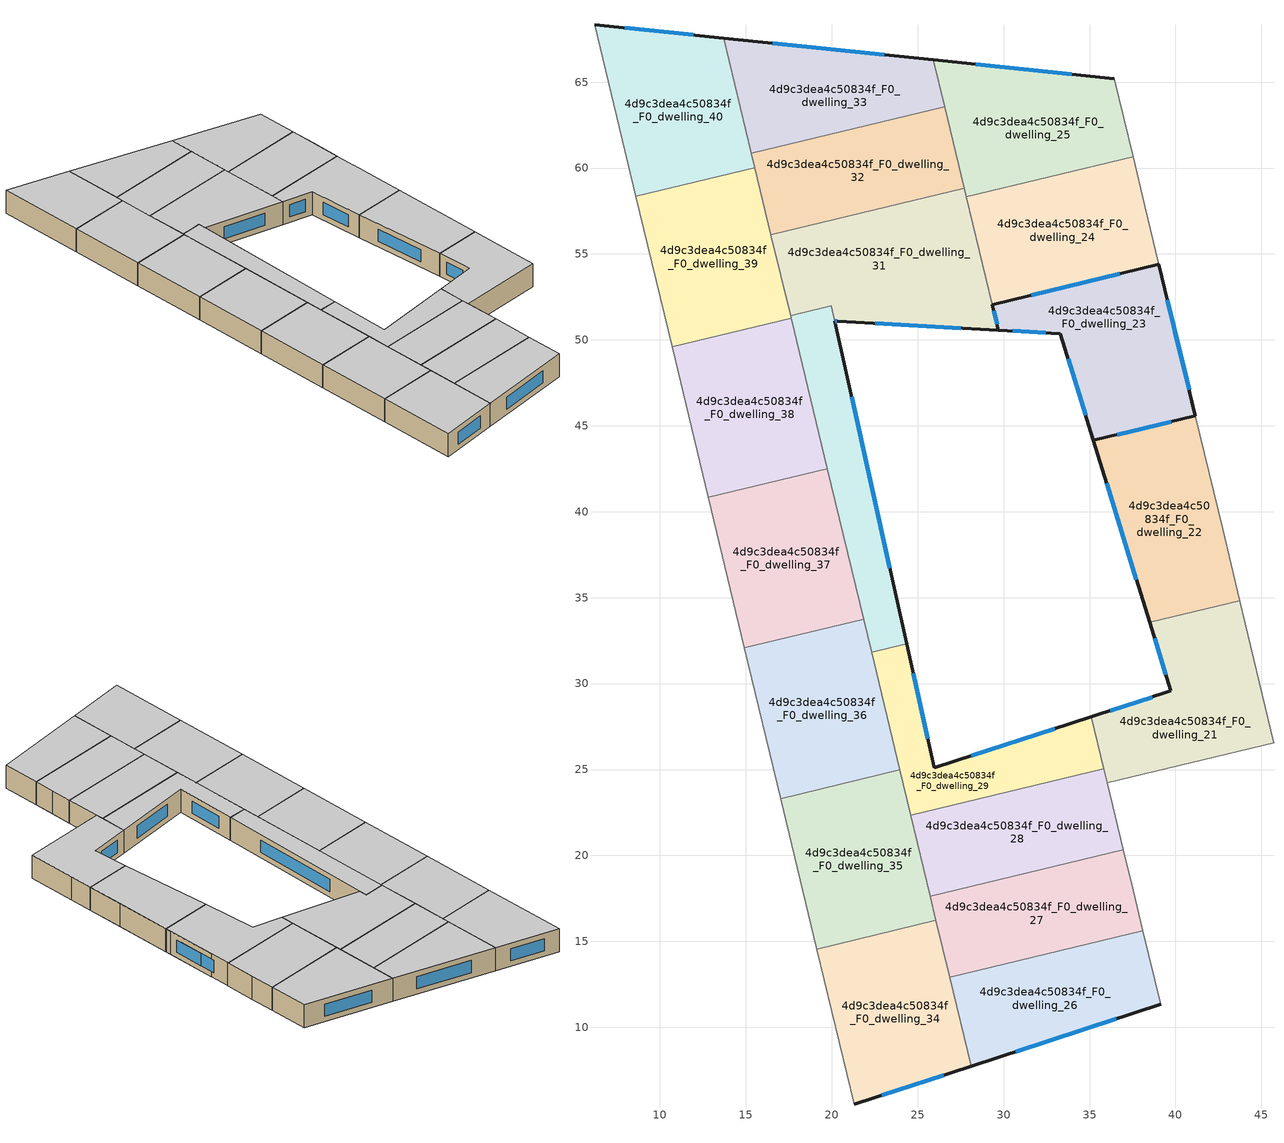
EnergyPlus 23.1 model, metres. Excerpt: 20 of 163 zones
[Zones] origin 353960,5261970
4d9c3dea4c50834f_F0_dwelling_21
 floor ground (EU_floor_Construction): 43.75,34.83 45.73,26.57 36.03,24.23 35.11,28.07 39.72,29.57 38.49,33.57 z0
 wall outside (EU_wall_Construction): 38.49,33.57 39.72,29.57 35.11,28.07 z0:3
 wall to 4d9c3dea4c50834f_F0_dwelling_22 (EU_wall_Construction): 43.75,34.83 38.49,33.57 z0:3
 wall to 4d9c3dea4c50834f_F0_dwelling_13 (EU_wall_Construction): 45.73,26.57 44.39,32.14 z0:3
 wall to 4d9c3dea4c50834f_F0_dwelling_20 (EU_wall_Construction): 36.03,24.23 45.73,26.57 z0:3
 wall to 4d9c3dea4c50834f_F0_dwelling_29 (EU_wall_Construction): 35.11,28.07 35.84,25.05 z0:3
 wall to 4d9c3dea4c50834f_F0_dwelling_14 (EU_wall_Construction): 44.39,32.14 43.75,34.83 z0:3
 wall to 4d9c3dea4c50834f_F0_dwelling_28 (EU_wall_Construction): 35.84,25.05 36.03,24.23 z0:3
 window (EU_Window_Construction): 38.64,29.22 36.2,28.42 / 38.78,32.63 39.44,30.51 z0.7:2.3
 ceiling to 4d9c3dea4c50834f_F1_dwelling_21 (EU_floor_Construction): 45.73,26.57 43.75,34.83 38.49,33.57 39.72,29.57 35.11,28.07 36.03,24.23 z3
4d9c3dea4c50834f_F0_dwelling_22
 floor ground (EU_floor_Construction): 41.16,45.58 43.75,34.83 38.49,33.57 35.22,44.15 z0
 wall outside (EU_wall_Construction): 41.16,45.58 35.22,44.15 38.49,33.57 z0:3
 wall to 4d9c3dea4c50834f_F0_dwelling_14 (EU_wall_Construction): 43.75,34.83 42.74,39 z0:3
 wall to 4d9c3dea4c50834f_F0_dwelling_15 (EU_wall_Construction): 42.74,39 41.16,45.58 z0:3
 window (EU_Window_Construction): 35.99,41.66 37.72,36.05 / 39.77,45.24 36.62,44.48 z0.7:2.3
 ceiling to 4d9c3dea4c50834f_F1_dwelling_22 (EU_floor_Construction): 43.75,34.83 41.16,45.58 35.22,44.15 38.49,33.57 z3
4d9c3dea4c50834f_F0_dwelling_23
 floor ground (EU_floor_Construction): 39.04,54.39 41.14,45.67 39.61,52.03 41.16,45.58 35.22,44.15 33.3,50.37 29.7,50.57 29.34,52.06 z0
 wall outside (EU_wall_Construction): 41.14,45.67 39.04,54.39 29.34,52.06 29.7,50.57 33.3,50.37 35.22,44.15 41.16,45.58 39.61,52.03 z0:3
 wall to 4d9c3dea4c50834f_F0_dwelling_15 (EU_wall_Construction): 41.14,45.67 41,46.26 z0:3
 wall to 4d9c3dea4c50834f_F0_dwelling_18 (EU_wall_Construction): 41,46.26 39.61,52.03 z0:3
 window (EU_Window_Construction): 36.62,44.48 39.77,45.24 / 40.8,47.09 39.97,50.52 / 40.64,47.72 39.53,52.34 / 36.76,53.84 31.62,52.61 / 29.42,51.71 29.61,50.92 / 30.54,50.52 32.46,50.42 / 33.75,48.91 34.77,45.61 z0.7:2.3
 ceiling to 4d9c3dea4c50834f_F1_dwelling_23 (EU_floor_Construction): 41.16,45.58 39.61,52.03 41.14,45.67 39.04,54.39 29.34,52.06 29.7,50.57 33.3,50.37 35.22,44.15 z3
4d9c3dea4c50834f_F0_dwelling_24
 floor ground (EU_floor_Construction): 37.53,60.65 39.04,54.39 29.34,52.06 27.83,58.32 z0
 wall outside (EU_wall_Construction): 29.34,52.06 39.04,54.39 z0:3
 wall to 4d9c3dea4c50834f_F0_dwelling_25 (EU_wall_Construction): 37.53,60.65 27.83,58.32 z0:3
 wall to 4d9c3dea4c50834f_F0_dwelling_17 (EU_wall_Construction): 39.04,54.39 38.22,57.8 z0:3
 wall to 4d9c3dea4c50834f_F0_dwelling_31 (EU_wall_Construction): 27.83,58.32 29.34,52.06 z0:3
 wall to 4d9c3dea4c50834f_F0_dwelling_18 (EU_wall_Construction): 38.22,57.8 37.53,60.65 z0:3
 window (EU_Window_Construction): 31.62,52.61 36.76,53.84 z0.7:2.3
 ceiling to 4d9c3dea4c50834f_F1_dwelling_24 (EU_floor_Construction): 39.04,54.39 37.53,60.65 27.83,58.32 29.34,52.06 z3
4d9c3dea4c50834f_F0_dwelling_25
 floor ground (EU_floor_Construction): 36.44,65.2 37.53,60.65 27.83,58.32 25.92,66.29 z0
 wall outside (EU_wall_Construction): 36.44,65.2 25.92,66.29 z0:3
 wall to 4d9c3dea4c50834f_F0_dwelling_18 (EU_wall_Construction): 37.53,60.65 36.44,65.2 z0:3
 wall to 4d9c3dea4c50834f_F0_dwelling_32 (EU_wall_Construction): 26.57,63.56 27.71,58.83 z0:3
 wall to 4d9c3dea4c50834f_F0_dwelling_33 (EU_wall_Construction): 25.92,66.29 26.57,63.56 z0:3
 wall to 4d9c3dea4c50834f_F0_dwelling_31 (EU_wall_Construction): 27.71,58.83 27.83,58.32 z0:3
 window (EU_Window_Construction): 33.97,65.46 28.39,66.04 z0.7:2.3
 ceiling to 4d9c3dea4c50834f_F1_dwelling_25 (EU_floor_Construction): 37.53,60.65 36.44,65.2 25.92,66.29 27.83,58.32 z3
4d9c3dea4c50834f_F0_dwelling_26
 floor ground (EU_floor_Construction): 38.11,15.61 39.14,11.33 28.11,7.73 26.86,12.9 z0
 wall outside (EU_wall_Construction): 28.11,7.73 39.14,11.33 z0:3
 wall to 4d9c3dea4c50834f_F0_dwelling_27 (EU_wall_Construction): 38.11,15.61 26.86,12.9 z0:3
 wall to 4d9c3dea4c50834f_F0_dwelling_19 (EU_wall_Construction): 39.14,11.33 38.11,15.61 z0:3
 wall to 4d9c3dea4c50834f_F0_dwelling_34 (EU_wall_Construction): 26.86,12.9 28.11,7.73 z0:3
 window (EU_Window_Construction): 30.7,8.57 36.55,10.48 z0.7:2.3
 ceiling to 4d9c3dea4c50834f_F1_dwelling_26 (EU_floor_Construction): 39.14,11.33 38.11,15.61 26.86,12.9 28.11,7.73 z3
4d9c3dea4c50834f_F0_dwelling_27
 floor ground (EU_floor_Construction): 36.97,20.33 38.11,15.61 26.86,12.9 25.72,17.62 z0
 wall to 4d9c3dea4c50834f_F0_dwelling_28 (EU_wall_Construction): 36.97,20.33 25.72,17.62 z0:3
 wall to 4d9c3dea4c50834f_F0_dwelling_35 (EU_wall_Construction): 25.72,17.62 26.06,16.22 z0:3
 wall to 4d9c3dea4c50834f_F0_dwelling_19 (EU_wall_Construction): 38.11,15.61 37.54,17.97 z0:3
 wall to 4d9c3dea4c50834f_F0_dwelling_34 (EU_wall_Construction): 26.06,16.22 26.86,12.9 z0:3
 wall to 4d9c3dea4c50834f_F0_dwelling_20 (EU_wall_Construction): 37.54,17.97 36.97,20.33 z0:3
 ceiling to 4d9c3dea4c50834f_F1_dwelling_27 (EU_floor_Construction): 38.11,15.61 36.97,20.33 25.72,17.62 26.86,12.9 z3
4d9c3dea4c50834f_F0_dwelling_28
 floor ground (EU_floor_Construction): 35.84,25.05 36.97,20.33 25.72,17.62 24.59,22.35 z0
 wall to 4d9c3dea4c50834f_F0_dwelling_29 (EU_wall_Construction): 35.84,25.05 24.59,22.35 z0:3
 wall to 4d9c3dea4c50834f_F0_dwelling_20 (EU_wall_Construction): 36.97,20.33 36.03,24.23 z0:3
 wall to 4d9c3dea4c50834f_F0_dwelling_35 (EU_wall_Construction): 24.59,22.35 25.72,17.62 z0:3
 ceiling to 4d9c3dea4c50834f_F1_dwelling_28 (EU_floor_Construction): 36.97,20.33 35.84,25.05 24.59,22.35 25.72,17.62 z3
4d9c3dea4c50834f_F0_dwelling_29
 floor ground (EU_floor_Construction): 35.11,28.07 35.84,25.05 24.59,22.35 22.31,31.81 24.35,32.3 25.96,25.09 z0
 wall outside (EU_wall_Construction): 35.11,28.07 25.96,25.09 24.35,32.3 z0:3
 wall to 4d9c3dea4c50834f_F0_dwelling_30 (EU_wall_Construction): 24.35,32.3 22.31,31.81 z0:3
 wall to 4d9c3dea4c50834f_F0_dwelling_36 (EU_wall_Construction): 22.31,31.81 23.96,24.98 z0:3
 wall to 4d9c3dea4c50834f_F0_dwelling_35 (EU_wall_Construction): 23.96,24.98 24.59,22.35 z0:3
 window (EU_Window_Construction): 25.58,26.78 24.73,30.61 / 32.96,27.37 28.11,25.79 z0.7:2.3
 ceiling to 4d9c3dea4c50834f_F1_dwelling_29 (EU_floor_Construction): 35.84,25.05 35.11,28.07 25.96,25.09 24.35,32.3 22.31,31.81 24.59,22.35 z3
4d9c3dea4c50834f_F0_dwelling_30
 floor ground (EU_floor_Construction): 19.98,51.98 24.35,32.3 22.31,31.81 17.6,51.41 18.15,51.54 18.19,51.55 z0
 wall outside (EU_wall_Construction): 24.35,32.3 20.18,51.09 z0:3
 wall to 4d9c3dea4c50834f_F0_dwelling_31 (EU_wall_Construction): 20.18,51.1 19.98,51.98 18.19,51.55 18.15,51.54 17.6,51.41 z0:3
 wall to 4d9c3dea4c50834f_F0_dwelling_38 (EU_wall_Construction): 17.63,51.27 19.74,42.5 z0:3
 wall to 4d9c3dea4c50834f_F0_dwelling_37 (EU_wall_Construction): 19.74,42.5 21.85,33.74 z0:3
 wall to 4d9c3dea4c50834f_F0_dwelling_39 (EU_wall_Construction): 17.6,51.41 17.63,51.27 z0:3
 wall to 4d9c3dea4c50834f_F0_dwelling_36 (EU_wall_Construction): 21.85,33.74 22.31,31.81 z0:3
 window (EU_Window_Construction): 23.37,36.72 21.16,46.68 z0.7:2.3
 ceiling to 4d9c3dea4c50834f_F1_dwelling_30 (EU_floor_Construction): 24.35,32.3 19.98,51.98 18.19,51.55 18.15,51.54 17.6,51.41 22.31,31.81 z3
4d9c3dea4c50834f_F0_dwelling_31
 floor ground (EU_floor_Construction): 27.71,58.83 29.7,50.57 20.33,51.09 20.18,51.1 19.98,51.98 17.6,51.41 16.46,56.13 z0
 wall outside (EU_wall_Construction): 20.18,51.1 20.33,51.09 29.7,50.57 29.34,52.06 z0:3
 wall to 4d9c3dea4c50834f_F0_dwelling_32 (EU_wall_Construction): 27.71,58.83 16.46,56.13 z0:3
 wall to 4d9c3dea4c50834f_F0_dwelling_39 (EU_wall_Construction): 16.46,56.13 17.6,51.41 z0:3
 window (EU_Window_Construction): 22.53,50.97 27.5,50.69 / 20.21,51.1 20.3,51.09 / 29.61,50.92 29.42,51.71 z0.7:2.3
 ceiling to 4d9c3dea4c50834f_F1_dwelling_31 (EU_floor_Construction): 29.7,50.57 27.71,58.83 16.46,56.13 17.6,51.41 19.98,51.98 20.18,51.1 20.33,51.09 z3
4d9c3dea4c50834f_F0_dwelling_32
 floor ground (EU_floor_Construction): 26.57,63.56 27.71,58.83 16.46,56.13 15.33,60.85 z0
 wall to 4d9c3dea4c50834f_F0_dwelling_33 (EU_wall_Construction): 26.57,63.56 15.33,60.85 z0:3
 wall to 4d9c3dea4c50834f_F0_dwelling_40 (EU_wall_Construction): 15.33,60.85 15.52,60.03 z0:3
 wall to 4d9c3dea4c50834f_F0_dwelling_39 (EU_wall_Construction): 15.52,60.03 16.46,56.13 z0:3
 ceiling to 4d9c3dea4c50834f_F1_dwelling_32 (EU_floor_Construction): 27.71,58.83 26.57,63.56 15.33,60.85 16.46,56.13 z3
4d9c3dea4c50834f_F0_dwelling_33
 floor ground (EU_floor_Construction): 25.92,66.29 26.57,63.56 15.33,60.85 13.71,67.57 z0
 wall outside (EU_wall_Construction): 25.92,66.29 13.71,67.57 z0:3
 wall to 4d9c3dea4c50834f_F0_dwelling_40 (EU_wall_Construction): 13.71,67.57 15.32,60.85 z0:3
 window (EU_Window_Construction): 23.05,66.59 16.58,67.27 z0.7:2.3
 ceiling to 4d9c3dea4c50834f_F1_dwelling_33 (EU_floor_Construction): 26.57,63.56 25.92,66.29 13.71,67.57 15.33,60.85 z3
4d9c3dea4c50834f_F0_dwelling_34
 floor ground (EU_floor_Construction): 26.06,16.22 28.11,7.73 21.31,5.51 19.13,14.55 z0
 wall outside (EU_wall_Construction): 21.31,5.51 28.11,7.73 z0:3
 wall adiabatic (EU_wall_Construction): 19.13,14.55 21.31,5.51 z0:3
 wall to 4d9c3dea4c50834f_F0_dwelling_35 (EU_wall_Construction): 26.06,16.22 19.13,14.55 z0:3
 window (EU_Window_Construction): 22.9,6.03 26.51,7.21 z0.7:2.3
 ceiling to 4d9c3dea4c50834f_F1_dwelling_34 (EU_floor_Construction): 28.11,7.73 26.06,16.22 19.13,14.55 21.31,5.51 z3
4d9c3dea4c50834f_F0_dwelling_35
 floor ground (EU_floor_Construction): 23.96,24.98 26.06,16.22 19.13,14.55 17.03,23.31 z0
 wall adiabatic (EU_wall_Construction): 17.03,23.31 19.13,14.55 z0:3
 wall to 4d9c3dea4c50834f_F0_dwelling_36 (EU_wall_Construction): 23.96,24.98 17.03,23.31 z0:3
 ceiling to 4d9c3dea4c50834f_F1_dwelling_35 (EU_floor_Construction): 26.06,16.22 23.96,24.98 17.03,23.31 19.13,14.55 z3
4d9c3dea4c50834f_F0_dwelling_36
 floor ground (EU_floor_Construction): 21.85,33.74 23.96,24.98 17.03,23.31 14.92,32.07 z0
 wall adiabatic (EU_wall_Construction): 14.92,32.07 17.03,23.31 z0:3
 wall to 4d9c3dea4c50834f_F0_dwelling_37 (EU_wall_Construction): 21.85,33.74 14.92,32.07 z0:3
 ceiling to 4d9c3dea4c50834f_F1_dwelling_36 (EU_floor_Construction): 23.96,24.98 21.85,33.74 14.92,32.07 17.03,23.31 z3
4d9c3dea4c50834f_F0_dwelling_37
 floor ground (EU_floor_Construction): 19.74,42.5 21.85,33.74 14.92,32.07 12.81,40.84 z0
 wall adiabatic (EU_wall_Construction): 12.81,40.84 14.92,32.07 z0:3
 wall to 4d9c3dea4c50834f_F0_dwelling_38 (EU_wall_Construction): 19.74,42.5 12.81,40.84 z0:3
 ceiling to 4d9c3dea4c50834f_F1_dwelling_37 (EU_floor_Construction): 21.85,33.74 19.74,42.5 12.81,40.84 14.92,32.07 z3
4d9c3dea4c50834f_F0_dwelling_38
 floor ground (EU_floor_Construction): 17.63,51.27 19.74,42.5 12.81,40.84 10.7,49.6 z0
 wall adiabatic (EU_wall_Construction): 10.7,49.6 12.81,40.84 z0:3
 wall to 4d9c3dea4c50834f_F0_dwelling_39 (EU_wall_Construction): 17.63,51.27 10.7,49.6 z0:3
 ceiling to 4d9c3dea4c50834f_F1_dwelling_38 (EU_floor_Construction): 19.74,42.5 17.63,51.27 10.7,49.6 12.81,40.84 z3
4d9c3dea4c50834f_F0_dwelling_39
 floor ground (EU_floor_Construction): 15.52,60.03 17.63,51.27 10.7,49.6 8.59,58.36 z0
 wall adiabatic (EU_wall_Construction): 8.59,58.36 10.7,49.6 z0:3
 wall to 4d9c3dea4c50834f_F0_dwelling_40 (EU_wall_Construction): 15.52,60.03 8.59,58.36 z0:3
 ceiling to 4d9c3dea4c50834f_F1_dwelling_39 (EU_floor_Construction): 17.63,51.27 15.52,60.03 8.59,58.36 10.7,49.6 z3
4d9c3dea4c50834f_F0_dwelling_40
 floor ground (EU_floor_Construction): 13.71,67.57 15.52,60.03 8.59,58.36 6.19,68.35 z0
 wall outside (EU_wall_Construction): 13.71,67.57 6.19,68.35 z0:3
 wall adiabatic (EU_wall_Construction): 6.19,68.35 8.59,58.36 z0:3
 window (EU_Window_Construction): 11.94,67.75 7.96,68.17 z0.7:2.3
 ceiling to 4d9c3dea4c50834f_F1_dwelling_40 (EU_floor_Construction): 15.52,60.03 13.71,67.57 6.19,68.35 8.59,58.36 z3
[Building]
EU S2 Campaign: North Axis=0; Terrain=City; Solar Distribution=FullExterior
[Site:Location]
Budapest.Ferenc.Liszt.Intl.AP: Latitude=47.437; Longitude=19.256; Time Zone=1; Elevation=185
[SizingPeriod:WeatherFileDays]
AnnualSizingPeriod: Begin Month=1; Begin Day of Month=1; End Month=12; End Day of Month=31; Day of Week for Start Day=Monday; Use Weather File Daylight Saving Period=No; Use Weather File Rain and Snow Indicators=No
[MATERIAL]
EU_InternalMass_Material: Roughness=MediumRough; Thickness=0.1; Conductivity=1; Density=1800; Specific Heat=900; Thermal Absorptance=0.9; Solar Absorptance=0.7; Visible Absorptance=0.7
[MATERIAL:NOMASS] Roughness=MediumRough; Thermal Absorptance=0.9; Solar Absorptance=0.7; Visible Absorptance=0.7
Name | Thermal Resistance
EU_wall_NoMass | 0.832559
EU_floor_NoMass | 0.872794
[WINDOWMATERIAL:SIMPLEGLAZINGSYSTEM]
EU_Window_SimpleGlazing: UFactor=2.79869; Solar Heat Gain Coefficient=0.75; Visible Transmittance=0.75
[CONSTRUCTION]
EU_wall_Construction: EU_wall_NoMass
EU_floor_Construction: EU_floor_NoMass
EU_Window_Construction: EU_Window_SimpleGlazing
EU_InternalMass_Construction: EU_InternalMass_Material
[ZONE] Type=1; Multiplier=1; Ceiling Height=autocalculate; Floor Area=autocalculate; Part of Total Floor Area=Yes
Name | Volume
4d9c3dea4c50834f_F0_dwelling_21 | 192.715
4d9c3dea4c50834f_F0_dwelling_22 | 190.878
4d9c3dea4c50834f_F0_dwelling_23 | 194.544
4d9c3dea4c50834f_F0_dwelling_24 | 192.744
4d9c3dea4c50834f_F0_dwelling_25 | 192.708
4d9c3dea4c50834f_F0_dwelling_26 | 168.618
4d9c3dea4c50834f_F0_dwelling_27; 4d9c3dea4c50834f_F0_dwelling_32 | 168.658
4d9c3dea4c50834f_F0_dwelling_28 | 168.64
4d9c3dea4c50834f_F0_dwelling_29 | 137.443
4d9c3dea4c50834f_F0_dwelling_30 | 137.574
4d9c3dea4c50834f_F0_dwelling_31 | 230.874
4d9c3dea4c50834f_F0_dwelling_33 | 168.631
4d9c3dea4c50834f_F0_dwelling_34 | 192.722
4d9c3dea4c50834f_F0_dwelling_35 | 192.717
4d9c3dea4c50834f_F0_dwelling_36; 4d9c3dea4c50834f_F0_dwelling_38 | 192.724
4d9c3dea4c50834f_F0_dwelling_37 | 192.704
4d9c3dea4c50834f_F0_dwelling_39 | 192.705
4d9c3dea4c50834f_F0_dwelling_40 | 192.721
[INTERNALMASS] Construction=EU_InternalMass_Construction
Name | Zone or ZoneList | Surface Area
4d9c3dea4c50834f_F0_dwelling_21_EU_InternalMass | 4d9c3dea4c50834f_F0_dwelling_21 | 64.2383
4d9c3dea4c50834f_F0_dwelling_22_EU_InternalMass | 4d9c3dea4c50834f_F0_dwelling_22 | 63.629
4d9c3dea4c50834f_F0_dwelling_23_EU_InternalMass | 4d9c3dea4c50834f_F0_dwelling_23 | 64.8459
4d9c3dea4c50834f_F0_dwelling_24_EU_InternalMass | 4d9c3dea4c50834f_F0_dwelling_24 | 64.2447
4d9c3dea4c50834f_F0_dwelling_25_EU_InternalMass | 4d9c3dea4c50834f_F0_dwelling_25 | 64.2362
4d9c3dea4c50834f_F0_dwelling_26_EU_InternalMass | 4d9c3dea4c50834f_F0_dwelling_26 | 56.2061
4d9c3dea4c50834f_F0_dwelling_27_EU_InternalMass | 4d9c3dea4c50834f_F0_dwelling_27 | 56.2195
4d9c3dea4c50834f_F0_dwelling_28_EU_InternalMass | 4d9c3dea4c50834f_F0_dwelling_28 | 56.2161
4d9c3dea4c50834f_F0_dwelling_29_EU_InternalMass | 4d9c3dea4c50834f_F0_dwelling_29 | 45.8145
4d9c3dea4c50834f_F0_dwelling_30_EU_InternalMass | 4d9c3dea4c50834f_F0_dwelling_30 | 45.8568
4d9c3dea4c50834f_F0_dwelling_31_EU_InternalMass | 4d9c3dea4c50834f_F0_dwelling_31 | 76.9586
4d9c3dea4c50834f_F0_dwelling_32_EU_InternalMass | 4d9c3dea4c50834f_F0_dwelling_32 | 56.2195
4d9c3dea4c50834f_F0_dwelling_33_EU_InternalMass | 4d9c3dea4c50834f_F0_dwelling_33 | 56.2103
4d9c3dea4c50834f_F0_dwelling_34_EU_InternalMass | 4d9c3dea4c50834f_F0_dwelling_34 | 64.2406
4d9c3dea4c50834f_F0_dwelling_35_EU_InternalMass | 4d9c3dea4c50834f_F0_dwelling_35 | 64.2392
4d9c3dea4c50834f_F0_dwelling_36_EU_InternalMass | 4d9c3dea4c50834f_F0_dwelling_36 | 64.2416
4d9c3dea4c50834f_F0_dwelling_37_EU_InternalMass | 4d9c3dea4c50834f_F0_dwelling_37 | 64.2347
4d9c3dea4c50834f_F0_dwelling_38_EU_InternalMass | 4d9c3dea4c50834f_F0_dwelling_38 | 64.2416
4d9c3dea4c50834f_F0_dwelling_39_EU_InternalMass | 4d9c3dea4c50834f_F0_dwelling_39 | 64.2347
4d9c3dea4c50834f_F0_dwelling_40_EU_InternalMass | 4d9c3dea4c50834f_F0_dwelling_40 | 64.2403
[OTHEREQUIPMENT] Fuel Type=Electricity; Design Level Calculation Method=Watts/Area; Power per Zone Floor Area=1; Fraction Latent=0; Fraction Radiant=0; Fraction Lost=0; Carbon Dioxide Generation Rate=0; EndUse Subcategory=EU_Step8_InternalGains
Name | Zone or ZoneList or Space or SpaceList | Schedule
EU_Step8_InternalGain_4d9c3dea4c50834f_F0_dwelling_21_f000 | 4d9c3dea4c50834f_F0_dwelling_21 | EU_Step8_GainSchedule_4d9c3dea4c50834f_F0_dwelling_21_f000
EU_Step8_InternalGain_4d9c3dea4c50834f_F0_dwelling_22_f000 | 4d9c3dea4c50834f_F0_dwelling_22 | EU_Step8_GainSchedule_4d9c3dea4c50834f_F0_dwelling_22_f000
EU_Step8_InternalGain_4d9c3dea4c50834f_F0_dwelling_23_f000 | 4d9c3dea4c50834f_F0_dwelling_23 | EU_Step8_GainSchedule_4d9c3dea4c50834f_F0_dwelling_23_f000
EU_Step8_InternalGain_4d9c3dea4c50834f_F0_dwelling_24_f000 | 4d9c3dea4c50834f_F0_dwelling_24 | EU_Step8_GainSchedule_4d9c3dea4c50834f_F0_dwelling_24_f000
EU_Step8_InternalGain_4d9c3dea4c50834f_F0_dwelling_25_f000 | 4d9c3dea4c50834f_F0_dwelling_25 | EU_Step8_GainSchedule_4d9c3dea4c50834f_F0_dwelling_25_f000
EU_Step8_InternalGain_4d9c3dea4c50834f_F0_dwelling_26_f000 | 4d9c3dea4c50834f_F0_dwelling_26 | EU_Step8_GainSchedule_4d9c3dea4c50834f_F0_dwelling_26_f000
EU_Step8_InternalGain_4d9c3dea4c50834f_F0_dwelling_27_f000 | 4d9c3dea4c50834f_F0_dwelling_27 | EU_Step8_GainSchedule_4d9c3dea4c50834f_F0_dwelling_27_f000
EU_Step8_InternalGain_4d9c3dea4c50834f_F0_dwelling_28_f000 | 4d9c3dea4c50834f_F0_dwelling_28 | EU_Step8_GainSchedule_4d9c3dea4c50834f_F0_dwelling_28_f000
EU_Step8_InternalGain_4d9c3dea4c50834f_F0_dwelling_29_f000 | 4d9c3dea4c50834f_F0_dwelling_29 | EU_Step8_GainSchedule_4d9c3dea4c50834f_F0_dwelling_29_f000
EU_Step8_InternalGain_4d9c3dea4c50834f_F0_dwelling_30_f000 | 4d9c3dea4c50834f_F0_dwelling_30 | EU_Step8_GainSchedule_4d9c3dea4c50834f_F0_dwelling_30_f000
EU_Step8_InternalGain_4d9c3dea4c50834f_F0_dwelling_31_f000 | 4d9c3dea4c50834f_F0_dwelling_31 | EU_Step8_GainSchedule_4d9c3dea4c50834f_F0_dwelling_31_f000
EU_Step8_InternalGain_4d9c3dea4c50834f_F0_dwelling_32_f000 | 4d9c3dea4c50834f_F0_dwelling_32 | EU_Step8_GainSchedule_4d9c3dea4c50834f_F0_dwelling_32_f000
EU_Step8_InternalGain_4d9c3dea4c50834f_F0_dwelling_33_f000 | 4d9c3dea4c50834f_F0_dwelling_33 | EU_Step8_GainSchedule_4d9c3dea4c50834f_F0_dwelling_33_f000
EU_Step8_InternalGain_4d9c3dea4c50834f_F0_dwelling_34_f000 | 4d9c3dea4c50834f_F0_dwelling_34 | EU_Step8_GainSchedule_4d9c3dea4c50834f_F0_dwelling_34_f000
EU_Step8_InternalGain_4d9c3dea4c50834f_F0_dwelling_35_f000 | 4d9c3dea4c50834f_F0_dwelling_35 | EU_Step8_GainSchedule_4d9c3dea4c50834f_F0_dwelling_35_f000
EU_Step8_InternalGain_4d9c3dea4c50834f_F0_dwelling_36_f000 | 4d9c3dea4c50834f_F0_dwelling_36 | EU_Step8_GainSchedule_4d9c3dea4c50834f_F0_dwelling_36_f000
EU_Step8_InternalGain_4d9c3dea4c50834f_F0_dwelling_37_f000 | 4d9c3dea4c50834f_F0_dwelling_37 | EU_Step8_GainSchedule_4d9c3dea4c50834f_F0_dwelling_37_f000
EU_Step8_InternalGain_4d9c3dea4c50834f_F0_dwelling_38_f000 | 4d9c3dea4c50834f_F0_dwelling_38 | EU_Step8_GainSchedule_4d9c3dea4c50834f_F0_dwelling_38_f000
EU_Step8_InternalGain_4d9c3dea4c50834f_F0_dwelling_39_f000 | 4d9c3dea4c50834f_F0_dwelling_39 | EU_Step8_GainSchedule_4d9c3dea4c50834f_F0_dwelling_39_f000
EU_Step8_InternalGain_4d9c3dea4c50834f_F0_dwelling_40_f000 | 4d9c3dea4c50834f_F0_dwelling_40 | EU_Step8_GainSchedule_4d9c3dea4c50834f_F0_dwelling_40_f000
[ZONEVENTILATION:DESIGNFLOWRATE] Schedule=EU_AlwaysOn; Design Flow Rate Calculation Method=AirChanges/Hour; Air Changes per Hour=0.475469; Ventilation Type=Natural; Fan Pressure Rise=0; Fan Total Efficiency=1; Constant Term Coefficient=1; Temperature Term Coefficient=0; Velocity Term Coefficient=0; Velocity Squared Term Coefficient=0; Minimum Indoor Temperature=-100; Maximum Indoor Temperature=100; Delta Temperature=-100; Minimum Outdoor Temperature=-100; Maximum Outdoor Temperature=100; Maximum Wind Speed=40
Name | Zone or ZoneList or Space or SpaceList
EU_ConstantAir_4d9c3dea4c50834f_F0_dwelling_21 | 4d9c3dea4c50834f_F0_dwelling_21
EU_ConstantAir_4d9c3dea4c50834f_F0_dwelling_22 | 4d9c3dea4c50834f_F0_dwelling_22
EU_ConstantAir_4d9c3dea4c50834f_F0_dwelling_23 | 4d9c3dea4c50834f_F0_dwelling_23
EU_ConstantAir_4d9c3dea4c50834f_F0_dwelling_24 | 4d9c3dea4c50834f_F0_dwelling_24
EU_ConstantAir_4d9c3dea4c50834f_F0_dwelling_25 | 4d9c3dea4c50834f_F0_dwelling_25
EU_ConstantAir_4d9c3dea4c50834f_F0_dwelling_26 | 4d9c3dea4c50834f_F0_dwelling_26
EU_ConstantAir_4d9c3dea4c50834f_F0_dwelling_27 | 4d9c3dea4c50834f_F0_dwelling_27
EU_ConstantAir_4d9c3dea4c50834f_F0_dwelling_28 | 4d9c3dea4c50834f_F0_dwelling_28
EU_ConstantAir_4d9c3dea4c50834f_F0_dwelling_29 | 4d9c3dea4c50834f_F0_dwelling_29
EU_ConstantAir_4d9c3dea4c50834f_F0_dwelling_30 | 4d9c3dea4c50834f_F0_dwelling_30
EU_ConstantAir_4d9c3dea4c50834f_F0_dwelling_31 | 4d9c3dea4c50834f_F0_dwelling_31
EU_ConstantAir_4d9c3dea4c50834f_F0_dwelling_32 | 4d9c3dea4c50834f_F0_dwelling_32
EU_ConstantAir_4d9c3dea4c50834f_F0_dwelling_33 | 4d9c3dea4c50834f_F0_dwelling_33
EU_ConstantAir_4d9c3dea4c50834f_F0_dwelling_34 | 4d9c3dea4c50834f_F0_dwelling_34
EU_ConstantAir_4d9c3dea4c50834f_F0_dwelling_35 | 4d9c3dea4c50834f_F0_dwelling_35
EU_ConstantAir_4d9c3dea4c50834f_F0_dwelling_36 | 4d9c3dea4c50834f_F0_dwelling_36
EU_ConstantAir_4d9c3dea4c50834f_F0_dwelling_37 | 4d9c3dea4c50834f_F0_dwelling_37
EU_ConstantAir_4d9c3dea4c50834f_F0_dwelling_38 | 4d9c3dea4c50834f_F0_dwelling_38
EU_ConstantAir_4d9c3dea4c50834f_F0_dwelling_39 | 4d9c3dea4c50834f_F0_dwelling_39
EU_ConstantAir_4d9c3dea4c50834f_F0_dwelling_40 | 4d9c3dea4c50834f_F0_dwelling_40
[HVACTEMPLATE:THERMOSTAT] Constant Heating Setpoint=20; Constant Cooling Setpoint=50
EU_HeatOnly_4d9c3dea4c50834f_F0_dwelling_0; EU_HeatOnly_4d9c3dea4c50834f_F0_dwelling_1; EU_HeatOnly_4d9c3dea4c50834f_F0_dwelling_2; EU_HeatOnly_4d9c3dea4c50834f_F0_dwelling_3; EU_HeatOnly_4d9c3dea4c50834f_F0_dwelling_4; EU_HeatOnly_4d9c3dea4c50834f_F0_dwelling_5; EU_HeatOnly_4d9c3dea4c50834f_F0_dwelling_6; EU_HeatOnly_4d9c3dea4c50834f_F0_dwelling_7; EU_HeatOnly_4d9c3dea4c50834f_F0_dwelling_8; EU_HeatOnly_4d9c3dea4c50834f_F0_dwelling_9; EU_HeatOnly_4d9c3dea4c50834f_F0_dwelling_10; EU_HeatOnly_4d9c3dea4c50834f_F0_dwelling_11; EU_HeatOnly_4d9c3dea4c50834f_F0_dwelling_12; EU_HeatOnly_4d9c3dea4c50834f_F0_dwelling_13; EU_HeatOnly_4d9c3dea4c50834f_F0_dwelling_14; EU_HeatOnly_4d9c3dea4c50834f_F0_dwelling_15; EU_HeatOnly_4d9c3dea4c50834f_F0_dwelling_16; EU_HeatOnly_4d9c3dea4c50834f_F0_dwelling_17; EU_HeatOnly_4d9c3dea4c50834f_F0_dwelling_18; EU_HeatOnly_4d9c3dea4c50834f_F0_dwelling_19; EU_HeatOnly_4d9c3dea4c50834f_F0_dwelling_20; EU_HeatOnly_4d9c3dea4c50834f_F0_dwelling_21; EU_HeatOnly_4d9c3dea4c50834f_F0_dwelling_22; EU_HeatOnly_4d9c3dea4c50834f_F0_dwelling_23; EU_HeatOnly_4d9c3dea4c50834f_F0_dwelling_24; EU_HeatOnly_4d9c3dea4c50834f_F0_dwelling_25; EU_HeatOnly_4d9c3dea4c50834f_F0_dwelling_26; EU_HeatOnly_4d9c3dea4c50834f_F0_dwelling_27; EU_HeatOnly_4d9c3dea4c50834f_F0_dwelling_28; EU_HeatOnly_4d9c3dea4c50834f_F0_dwelling_29; EU_HeatOnly_4d9c3dea4c50834f_F0_dwelling_30; EU_HeatOnly_4d9c3dea4c50834f_F0_dwelling_31; EU_HeatOnly_4d9c3dea4c50834f_F0_dwelling_32; EU_HeatOnly_4d9c3dea4c50834f_F0_dwelling_33; EU_HeatOnly_4d9c3dea4c50834f_F0_dwelling_34; EU_HeatOnly_4d9c3dea4c50834f_F0_dwelling_35; EU_HeatOnly_4d9c3dea4c50834f_F0_dwelling_36; EU_HeatOnly_4d9c3dea4c50834f_F0_dwelling_37; EU_HeatOnly_4d9c3dea4c50834f_F0_dwelling_38; EU_HeatOnly_4d9c3dea4c50834f_F0_dwelling_39; EU_HeatOnly_4d9c3dea4c50834f_F0_dwelling_40; EU_HeatOnly_4d9c3dea4c50834f_F1_dwelling_0; EU_HeatOnly_4d9c3dea4c50834f_F1_dwelling_1; EU_HeatOnly_4d9c3dea4c50834f_F1_dwelling_2; EU_HeatOnly_4d9c3dea4c50834f_F1_dwelling_3; EU_HeatOnly_4d9c3dea4c50834f_F1_dwelling_4; EU_HeatOnly_4d9c3dea4c50834f_F1_dwelling_5; EU_HeatOnly_4d9c3dea4c50834f_F1_dwelling_6; EU_HeatOnly_4d9c3dea4c50834f_F1_dwelling_7; EU_HeatOnly_4d9c3dea4c50834f_F1_dwelling_8; EU_HeatOnly_4d9c3dea4c50834f_F1_dwelling_9; EU_HeatOnly_4d9c3dea4c50834f_F1_dwelling_10; EU_HeatOnly_4d9c3dea4c50834f_F1_dwelling_11; EU_HeatOnly_4d9c3dea4c50834f_F1_dwelling_12; EU_HeatOnly_4d9c3dea4c50834f_F1_dwelling_13; EU_HeatOnly_4d9c3dea4c50834f_F1_dwelling_14; EU_HeatOnly_4d9c3dea4c50834f_F1_dwelling_15; EU_HeatOnly_4d9c3dea4c50834f_F1_dwelling_16; EU_HeatOnly_4d9c3dea4c50834f_F1_dwelling_17; EU_HeatOnly_4d9c3dea4c50834f_F1_dwelling_18; EU_HeatOnly_4d9c3dea4c50834f_F1_dwelling_19; EU_HeatOnly_4d9c3dea4c50834f_F1_dwelling_20; EU_HeatOnly_4d9c3dea4c50834f_F1_dwelling_21; EU_HeatOnly_4d9c3dea4c50834f_F1_dwelling_22; EU_HeatOnly_4d9c3dea4c50834f_F1_dwelling_23; EU_HeatOnly_4d9c3dea4c50834f_F1_dwelling_24; EU_HeatOnly_4d9c3dea4c50834f_F1_dwelling_25; EU_HeatOnly_4d9c3dea4c50834f_F1_dwelling_26; EU_HeatOnly_4d9c3dea4c50834f_F1_dwelling_27; EU_HeatOnly_4d9c3dea4c50834f_F1_dwelling_28; EU_HeatOnly_4d9c3dea4c50834f_F1_dwelling_29; EU_HeatOnly_4d9c3dea4c50834f_F1_dwelling_30; EU_HeatOnly_4d9c3dea4c50834f_F1_dwelling_31; EU_HeatOnly_4d9c3dea4c50834f_F1_dwelling_32; EU_HeatOnly_4d9c3dea4c50834f_F1_dwelling_33; EU_HeatOnly_4d9c3dea4c50834f_F1_dwelling_34; EU_HeatOnly_4d9c3dea4c50834f_F1_dwelling_35; EU_HeatOnly_4d9c3dea4c50834f_F1_dwelling_36; EU_HeatOnly_4d9c3dea4c50834f_F1_dwelling_37; EU_HeatOnly_4d9c3dea4c50834f_F1_dwelling_38; EU_HeatOnly_4d9c3dea4c50834f_F1_dwelling_39; EU_HeatOnly_4d9c3dea4c50834f_F1_dwelling_40; EU_HeatOnly_4d9c3dea4c50834f_F2_dwelling_0; EU_HeatOnly_4d9c3dea4c50834f_F2_dwelling_1; EU_HeatOnly_4d9c3dea4c50834f_F2_dwelling_2; EU_HeatOnly_4d9c3dea4c50834f_F2_dwelling_3; EU_HeatOnly_4d9c3dea4c50834f_F2_dwelling_4; EU_HeatOnly_4d9c3dea4c50834f_F2_dwelling_5; EU_HeatOnly_4d9c3dea4c50834f_F2_dwelling_6; EU_HeatOnly_4d9c3dea4c50834f_F2_dwelling_7; EU_HeatOnly_4d9c3dea4c50834f_F2_dwelling_8; EU_HeatOnly_4d9c3dea4c50834f_F2_dwelling_9; EU_HeatOnly_4d9c3dea4c50834f_F2_dwelling_10; EU_HeatOnly_4d9c3dea4c50834f_F2_dwelling_11; EU_HeatOnly_4d9c3dea4c50834f_F2_dwelling_12; EU_HeatOnly_4d9c3dea4c50834f_F2_dwelling_13; EU_HeatOnly_4d9c3dea4c50834f_F2_dwelling_14; EU_HeatOnly_4d9c3dea4c50834f_F2_dwelling_15; EU_HeatOnly_4d9c3dea4c50834f_F2_dwelling_16; EU_HeatOnly_4d9c3dea4c50834f_F2_dwelling_17; EU_HeatOnly_4d9c3dea4c50834f_F2_dwelling_18; EU_HeatOnly_4d9c3dea4c50834f_F2_dwelling_19; EU_HeatOnly_4d9c3dea4c50834f_F2_dwelling_20; EU_HeatOnly_4d9c3dea4c50834f_F2_dwelling_21; EU_HeatOnly_4d9c3dea4c50834f_F2_dwelling_22; EU_HeatOnly_4d9c3dea4c50834f_F2_dwelling_23; EU_HeatOnly_4d9c3dea4c50834f_F2_dwelling_24; EU_HeatOnly_4d9c3dea4c50834f_F2_dwelling_25; EU_HeatOnly_4d9c3dea4c50834f_F2_dwelling_26; EU_HeatOnly_4d9c3dea4c50834f_F2_dwelling_27; EU_HeatOnly_4d9c3dea4c50834f_F2_dwelling_28; EU_HeatOnly_4d9c3dea4c50834f_F2_dwelling_29; EU_HeatOnly_4d9c3dea4c50834f_F2_dwelling_30; EU_HeatOnly_4d9c3dea4c50834f_F2_dwelling_31; EU_HeatOnly_4d9c3dea4c50834f_F2_dwelling_32; EU_HeatOnly_4d9c3dea4c50834f_F2_dwelling_33; EU_HeatOnly_4d9c3dea4c50834f_F2_dwelling_34; EU_HeatOnly_4d9c3dea4c50834f_F2_dwelling_35; EU_HeatOnly_4d9c3dea4c50834f_F2_dwelling_36; EU_HeatOnly_4d9c3dea4c50834f_F2_dwelling_37; EU_HeatOnly_4d9c3dea4c50834f_F2_dwelling_38; EU_HeatOnly_4d9c3dea4c50834f_F2_dwelling_39; EU_HeatOnly_4d9c3dea4c50834f_F2_dwelling_40; EU_HeatOnly_4d9c3dea4c50834f_F3_dwelling_0; EU_HeatOnly_4d9c3dea4c50834f_F3_dwelling_1; EU_HeatOnly_4d9c3dea4c50834f_F3_dwelling_2; EU_HeatOnly_4d9c3dea4c50834f_F3_dwelling_3; EU_HeatOnly_4d9c3dea4c50834f_F3_dwelling_4; EU_HeatOnly_4d9c3dea4c50834f_F3_dwelling_5; EU_HeatOnly_4d9c3dea4c50834f_F3_dwelling_6; EU_HeatOnly_4d9c3dea4c50834f_F3_dwelling_7; EU_HeatOnly_4d9c3dea4c50834f_F3_dwelling_8; EU_HeatOnly_4d9c3dea4c50834f_F3_dwelling_9; EU_HeatOnly_4d9c3dea4c50834f_F3_dwelling_10; EU_HeatOnly_4d9c3dea4c50834f_F3_dwelling_11; EU_HeatOnly_4d9c3dea4c50834f_F3_dwelling_12; EU_HeatOnly_4d9c3dea4c50834f_F3_dwelling_13; EU_HeatOnly_4d9c3dea4c50834f_F3_dwelling_14; EU_HeatOnly_4d9c3dea4c50834f_F3_dwelling_15; EU_HeatOnly_4d9c3dea4c50834f_F3_dwelling_16; EU_HeatOnly_4d9c3dea4c50834f_F3_dwelling_17; EU_HeatOnly_4d9c3dea4c50834f_F3_dwelling_18; EU_HeatOnly_4d9c3dea4c50834f_F3_dwelling_19; EU_HeatOnly_4d9c3dea4c50834f_F3_dwelling_20; EU_HeatOnly_4d9c3dea4c50834f_F3_dwelling_21; EU_HeatOnly_4d9c3dea4c50834f_F3_dwelling_22; EU_HeatOnly_4d9c3dea4c50834f_F3_dwelling_23; EU_HeatOnly_4d9c3dea4c50834f_F3_dwelling_24; EU_HeatOnly_4d9c3dea4c50834f_F3_dwelling_25; EU_HeatOnly_4d9c3dea4c50834f_F3_dwelling_26; EU_HeatOnly_4d9c3dea4c50834f_F3_dwelling_27; EU_HeatOnly_4d9c3dea4c50834f_F3_dwelling_28; EU_HeatOnly_4d9c3dea4c50834f_F3_dwelling_29; EU_HeatOnly_4d9c3dea4c50834f_F3_dwelling_30; EU_HeatOnly_4d9c3dea4c50834f_F3_dwelling_31; EU_HeatOnly_4d9c3dea4c50834f_F3_dwelling_32; EU_HeatOnly_4d9c3dea4c50834f_F3_dwelling_33; EU_HeatOnly_4d9c3dea4c50834f_F3_dwelling_34; EU_HeatOnly_4d9c3dea4c50834f_F3_dwelling_35; EU_HeatOnly_4d9c3dea4c50834f_F3_dwelling_36; EU_HeatOnly_4d9c3dea4c50834f_F3_dwelling_37; EU_HeatOnly_4d9c3dea4c50834f_F3_dwelling_38; EU_HeatOnly_4d9c3dea4c50834f_F3_dwelling_39
[HVACTEMPLATE:ZONE:IDEALLOADSAIRSYSTEM] System Availability Schedule=EU_AlwaysOn; Maximum Heating Supply Air Temperature=50; Minimum Cooling Supply Air Temperature=13; Maximum Heating Supply Air Humidity Ratio=0.0156; Minimum Cooling Supply Air Humidity Ratio=0.0077; Heating Limit=NoLimit; Cooling Limit=NoLimit; Heating Availability Schedule=EU_AlwaysOn; Cooling Availability Schedule=EU_CoolingOff; Dehumidification Control Type=ConstantSensibleHeatRatio; Cooling Sensible Heat Ratio=0.7; Dehumidification Setpoint=60; Humidification Control Type=None; Humidification Setpoint=30; Outdoor Air Method=None; Outdoor Air Flow Rate per Person=0.00944; Outdoor Air Flow Rate per Zone Floor Area=0; Outdoor Air Flow Rate per Zone=0; Demand Controlled Ventilation Type=None; Outdoor Air Economizer Type=NoEconomizer; Heat Recovery Type=None; Sensible Heat Recovery Effectiveness=0.7; Latent Heat Recovery Effectiveness=0.65
Name | Template Thermostat
4d9c3dea4c50834f_F0_dwelling_21 | EU_HeatOnly_4d9c3dea4c50834f_F0_dwelling_21
4d9c3dea4c50834f_F0_dwelling_22 | EU_HeatOnly_4d9c3dea4c50834f_F0_dwelling_22
4d9c3dea4c50834f_F0_dwelling_23 | EU_HeatOnly_4d9c3dea4c50834f_F0_dwelling_23
4d9c3dea4c50834f_F0_dwelling_24 | EU_HeatOnly_4d9c3dea4c50834f_F0_dwelling_24
4d9c3dea4c50834f_F0_dwelling_25 | EU_HeatOnly_4d9c3dea4c50834f_F0_dwelling_25
4d9c3dea4c50834f_F0_dwelling_26 | EU_HeatOnly_4d9c3dea4c50834f_F0_dwelling_26
4d9c3dea4c50834f_F0_dwelling_27 | EU_HeatOnly_4d9c3dea4c50834f_F0_dwelling_27
4d9c3dea4c50834f_F0_dwelling_28 | EU_HeatOnly_4d9c3dea4c50834f_F0_dwelling_28
4d9c3dea4c50834f_F0_dwelling_29 | EU_HeatOnly_4d9c3dea4c50834f_F0_dwelling_29
4d9c3dea4c50834f_F0_dwelling_30 | EU_HeatOnly_4d9c3dea4c50834f_F0_dwelling_30
4d9c3dea4c50834f_F0_dwelling_31 | EU_HeatOnly_4d9c3dea4c50834f_F0_dwelling_31
4d9c3dea4c50834f_F0_dwelling_32 | EU_HeatOnly_4d9c3dea4c50834f_F0_dwelling_32
4d9c3dea4c50834f_F0_dwelling_33 | EU_HeatOnly_4d9c3dea4c50834f_F0_dwelling_33
4d9c3dea4c50834f_F0_dwelling_34 | EU_HeatOnly_4d9c3dea4c50834f_F0_dwelling_34
4d9c3dea4c50834f_F0_dwelling_35 | EU_HeatOnly_4d9c3dea4c50834f_F0_dwelling_35
4d9c3dea4c50834f_F0_dwelling_36 | EU_HeatOnly_4d9c3dea4c50834f_F0_dwelling_36
4d9c3dea4c50834f_F0_dwelling_37 | EU_HeatOnly_4d9c3dea4c50834f_F0_dwelling_37
4d9c3dea4c50834f_F0_dwelling_38 | EU_HeatOnly_4d9c3dea4c50834f_F0_dwelling_38
4d9c3dea4c50834f_F0_dwelling_39 | EU_HeatOnly_4d9c3dea4c50834f_F0_dwelling_39
4d9c3dea4c50834f_F0_dwelling_40 | EU_HeatOnly_4d9c3dea4c50834f_F0_dwelling_40
[SIZING:ZONE] Zone Cooling Design Supply Air Temperature Input Method=SupplyAirTemperature; Zone Cooling Design Supply Air Temperature=13; Zone Heating Design Supply Air Temperature Input Method=SupplyAirTemperature; Zone Heating Design Supply Air Temperature=50; Zone Cooling Design Supply Air Humidity Ratio=0.008; Zone Heating Design Supply Air Humidity Ratio=0.008; Cooling Design Air Flow Method=DesignDay; Cooling Design Air Flow Rate=0; Cooling Minimum Air Flow per Zone Floor Area=0.000762; Cooling Minimum Air Flow=0; Cooling Minimum Air Flow Fraction=0.2; Heating Design Air Flow Method=DesignDay; Heating Design Air Flow Rate=0; Heating Maximum Air Flow per Zone Floor Area=0.002032; Heating Maximum Air Flow=0.141576; Heating Maximum Air Flow Fraction=0.3; Account for Dedicated Outdoor Air System=No; Dedicated Outdoor Air System Control Strategy=NeutralSupplyAir; Dedicated Outdoor Air Low Setpoint Temperature for Design=autosize; Dedicated Outdoor Air High Setpoint Temperature for Design=autosize; Zone Load Sizing Method=Sensible Load Only No Latent Load; Zone Latent Cooling Design Supply Air Humidity Ratio Input Method=HumidityRatioDifference; Zone Cooling Design Supply Air Humidity Ratio Difference=0.005; Zone Latent Heating Design Supply Air Humidity Ratio Input Method=HumidityRatioDifference; Zone Humidification Design Supply Air Humidity Ratio Difference=0.005
4d9c3dea4c50834f_F0_dwelling_21; 4d9c3dea4c50834f_F0_dwelling_22; 4d9c3dea4c50834f_F0_dwelling_23; 4d9c3dea4c50834f_F0_dwelling_24; 4d9c3dea4c50834f_F0_dwelling_25; 4d9c3dea4c50834f_F0_dwelling_26; 4d9c3dea4c50834f_F0_dwelling_27; 4d9c3dea4c50834f_F0_dwelling_28; 4d9c3dea4c50834f_F0_dwelling_29; 4d9c3dea4c50834f_F0_dwelling_30; 4d9c3dea4c50834f_F0_dwelling_31; 4d9c3dea4c50834f_F0_dwelling_32; 4d9c3dea4c50834f_F0_dwelling_33; 4d9c3dea4c50834f_F0_dwelling_34; 4d9c3dea4c50834f_F0_dwelling_35; 4d9c3dea4c50834f_F0_dwelling_36; 4d9c3dea4c50834f_F0_dwelling_37; 4d9c3dea4c50834f_F0_dwelling_38; 4d9c3dea4c50834f_F0_dwelling_39; 4d9c3dea4c50834f_F0_dwelling_40
[SCHEDULE:CONSTANT]
Name | Hourly Value
EU_AlwaysOn | 1
EU_CoolingOff | 0
[SCHEDULE:FILE] Column Number=1; Rows to Skip at Top=0; Number of Hours of Data=8760; Column Separator=Comma; Interpolate to Timestep=No; Minutes per Item=60; Adjust Schedule for Daylight Savings=Yes
Name | File
EU_Step8_GainSchedule_4d9c3dea4c50834f_F0_dwelling_21_f000 | ../../schedules/4d9c3dea4c50834f/4d9c3dea4c50834f_F0_dwelling_21_f000_gain.csv
EU_Step8_GainSchedule_4d9c3dea4c50834f_F0_dwelling_22_f000 | ../../schedules/4d9c3dea4c50834f/4d9c3dea4c50834f_F0_dwelling_22_f000_gain.csv
EU_Step8_GainSchedule_4d9c3dea4c50834f_F0_dwelling_23_f000 | ../../schedules/4d9c3dea4c50834f/4d9c3dea4c50834f_F0_dwelling_23_f000_gain.csv
EU_Step8_GainSchedule_4d9c3dea4c50834f_F0_dwelling_24_f000 | ../../schedules/4d9c3dea4c50834f/4d9c3dea4c50834f_F0_dwelling_24_f000_gain.csv
EU_Step8_GainSchedule_4d9c3dea4c50834f_F0_dwelling_25_f000 | ../../schedules/4d9c3dea4c50834f/4d9c3dea4c50834f_F0_dwelling_25_f000_gain.csv
EU_Step8_GainSchedule_4d9c3dea4c50834f_F0_dwelling_26_f000 | ../../schedules/4d9c3dea4c50834f/4d9c3dea4c50834f_F0_dwelling_26_f000_gain.csv
EU_Step8_GainSchedule_4d9c3dea4c50834f_F0_dwelling_27_f000 | ../../schedules/4d9c3dea4c50834f/4d9c3dea4c50834f_F0_dwelling_27_f000_gain.csv
EU_Step8_GainSchedule_4d9c3dea4c50834f_F0_dwelling_28_f000 | ../../schedules/4d9c3dea4c50834f/4d9c3dea4c50834f_F0_dwelling_28_f000_gain.csv
EU_Step8_GainSchedule_4d9c3dea4c50834f_F0_dwelling_29_f000 | ../../schedules/4d9c3dea4c50834f/4d9c3dea4c50834f_F0_dwelling_29_f000_gain.csv
EU_Step8_GainSchedule_4d9c3dea4c50834f_F0_dwelling_30_f000 | ../../schedules/4d9c3dea4c50834f/4d9c3dea4c50834f_F0_dwelling_30_f000_gain.csv
EU_Step8_GainSchedule_4d9c3dea4c50834f_F0_dwelling_31_f000 | ../../schedules/4d9c3dea4c50834f/4d9c3dea4c50834f_F0_dwelling_31_f000_gain.csv
EU_Step8_GainSchedule_4d9c3dea4c50834f_F0_dwelling_32_f000 | ../../schedules/4d9c3dea4c50834f/4d9c3dea4c50834f_F0_dwelling_32_f000_gain.csv
EU_Step8_GainSchedule_4d9c3dea4c50834f_F0_dwelling_33_f000 | ../../schedules/4d9c3dea4c50834f/4d9c3dea4c50834f_F0_dwelling_33_f000_gain.csv
EU_Step8_GainSchedule_4d9c3dea4c50834f_F0_dwelling_34_f000 | ../../schedules/4d9c3dea4c50834f/4d9c3dea4c50834f_F0_dwelling_34_f000_gain.csv
EU_Step8_GainSchedule_4d9c3dea4c50834f_F0_dwelling_35_f000 | ../../schedules/4d9c3dea4c50834f/4d9c3dea4c50834f_F0_dwelling_35_f000_gain.csv
EU_Step8_GainSchedule_4d9c3dea4c50834f_F0_dwelling_36_f000 | ../../schedules/4d9c3dea4c50834f/4d9c3dea4c50834f_F0_dwelling_36_f000_gain.csv
EU_Step8_GainSchedule_4d9c3dea4c50834f_F0_dwelling_37_f000 | ../../schedules/4d9c3dea4c50834f/4d9c3dea4c50834f_F0_dwelling_37_f000_gain.csv
EU_Step8_GainSchedule_4d9c3dea4c50834f_F0_dwelling_38_f000 | ../../schedules/4d9c3dea4c50834f/4d9c3dea4c50834f_F0_dwelling_38_f000_gain.csv
EU_Step8_GainSchedule_4d9c3dea4c50834f_F0_dwelling_39_f000 | ../../schedules/4d9c3dea4c50834f/4d9c3dea4c50834f_F0_dwelling_39_f000_gain.csv
EU_Step8_GainSchedule_4d9c3dea4c50834f_F0_dwelling_40_f000 | ../../schedules/4d9c3dea4c50834f/4d9c3dea4c50834f_F0_dwelling_40_f000_gain.csv
